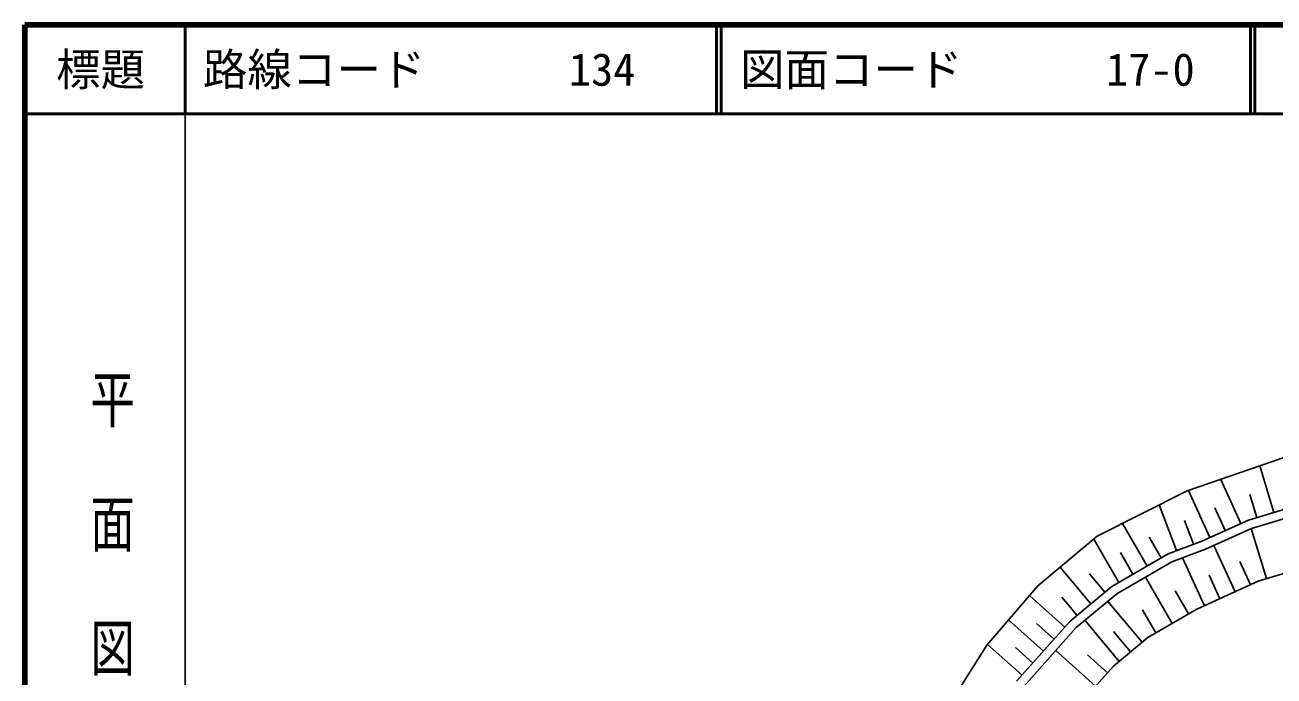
# Model space of a CAD drawing. Units: millimetres, scale not verified. Extents: x 40000 to 680000, y 20000 to 380000.
# Drawn here: x 40000 to 180412, y 306753 to 380000 of the extents above; entities that cross this region are included whole.
import ezdxf
from ezdxf.enums import TextEntityAlignment as Align

# ---------------------------------------------------------------- set-up
doc = ezdxf.new("R2010")
doc.units = ezdxf.units.MM
doc.header["$LTSCALE"] = 1000
for name, color, linetype, lineweight in [('M-BGD', 7, 'Continuous', 25), ('M-TTL', 2, 'Continuous', 140), ('M-TTL-BAND', 7, 'Continuous', 25), ('M-TTL-LINE', 7, 'Continuous', 50)]:
    doc.layers.add(name, color=color, linetype=linetype, lineweight=lineweight)
doc.layers.add('M-TTL-TXT', color=7, linetype='Continuous')
doc.styles.add('@ＭＳ ゴシック', font='')
doc.styles.add('ＭＳ ゴシック', font='')
doc.styles.get('@ＭＳ ゴシック').set_extended_font_data('@MS Gothic')
doc.styles.get('ＭＳ ゴシック').set_extended_font_data('MS Gothic')

msp = doc.modelspace()

# ---------------------------------------------------------------- linework, layer by layer
at = {"layer": 'M-BGD'}
for p, q in [((187653, 333452), (170641, 327575)), ((180376, 325156), (178799, 330393)), ((176665, 323908), (174422, 328881)), ((170641, 327575), (160521, 322480)), ((173179, 322335), (170792, 327627)), ((178483, 324586), (177706, 327166)), ((169458, 320862), (167510, 325998)), ((177537, 324301), (185110, 326582)), ((174922, 323121), (173765, 325688)), ((185380, 325619), (177888, 323362)), ((166136, 319127), (163363, 323910)), ((171357, 321582), (170346, 324249)), ((172307, 321942), (177537, 324301)), ((177888, 323362), (172691, 321018)), ((179568, 317712), (177853, 323346)), ((160521, 322480), (153873, 316915)), ((162974, 317294), (160149, 322168)), ((167717, 320043), (166358, 322388)), ((172307, 321942), (168508, 320502)), ((168508, 320502), (162184, 316835)), ((164555, 318210), (163142, 320649)), ((172691, 321018), (168938, 319595)), ((176029, 316242), (173650, 321451)), ((159837, 314877), (156382, 319015)), ((168938, 319595), (162759, 316013)), ((172586, 314669), (170129, 320047)), ((177751, 317028), (176564, 319629)), ((186255, 319748), (178612, 317421)), ((161402, 316182), (159673, 318253)), ((168968, 312677), (165959, 317868)), ((178612, 317421), (171725, 314275)), ((174307, 315455), (173105, 318087)), ((153873, 316915), (148136, 310225)), ((162184, 316835), (157491, 312918)), ((162759, 316013), (158188, 312197)), ((170806, 313743), (169301, 316338)), ((156890, 312245), (152915, 315798)), ((158273, 313571), (156546, 315639)), ((165571, 310545), (161726, 315150)), ((167130, 311612), (165626, 314207)), ((171725, 314275), (166211, 311079)), ((154485, 309556), (150566, 313059)), ((157491, 312918), (151480, 306193)), ((158188, 312197), (152269, 305576)), ((155687, 310900), (153714, 312664)), ((163009, 308406), (159164, 313012)), ((164290, 309475), (162367, 311778)), ((152081, 306866), (148218, 310319)), ((166211, 311079), (162369, 307871)), ((148136, 310225), (142022, 300569)), ((153283, 308211), (151337, 309950)), ((160358, 305622), (155885, 309621)), ((161699, 307122), (159462, 309121)), ((162369, 307871), (157007, 301874))]:
    msp.add_line(p, q, dxfattribs=at)
at = {"layer": 'M-TTL'}
for p, q in [((40000, 380000), (40000, 20000)), ((680000, 380000), (40000, 380000))]:
    msp.add_line(p, q, dxfattribs=at)
at = {"layer": 'M-TTL-BAND'}
msp.add_line((58000, 370000), (58000, 20000), dxfattribs=at)
at = {"layer": 'M-TTL-LINE'}
for p, q in [((58000, 380000), (58000, 370000)), ((117750, 380000), (117750, 370000)), ((118250, 380000), (118250, 370000)), ((177750, 380000), (177750, 370000)), ((178250, 380000), (178250, 370000)), ((40000, 370000), (680000, 370000))]:
    msp.add_line(p, q, dxfattribs=at)

# ---------------------------------------------------------------- texts
at = {"layer": 'M-TTL-BAND', "style": '@ＭＳ ゴシック', "width": 1.4}
msp.add_text('平  面  図', height=3666, rotation=270, dxfattribs=at).set_placement((49777, 306475), align=Align.MIDDLE_RIGHT)
at = {"layer": 'M-TTL-TXT', "style": 'ＭＳ ゴシック'}
msp.add_text('標題', height=3666, dxfattribs=at).set_placement((48500, 375000), align=Align.MIDDLE_CENTER)
for s, p in [('路線コード', (60000, 375000)), ('134', (101142, 375000)), ('図面コード', (120380, 375000)), ('17-0', (161521, 375000))]:
    msp.add_text(s, height=3666, dxfattribs=at).set_placement(p, align=Align.MIDDLE_LEFT)

doc.saveas('drawing.dxf')
